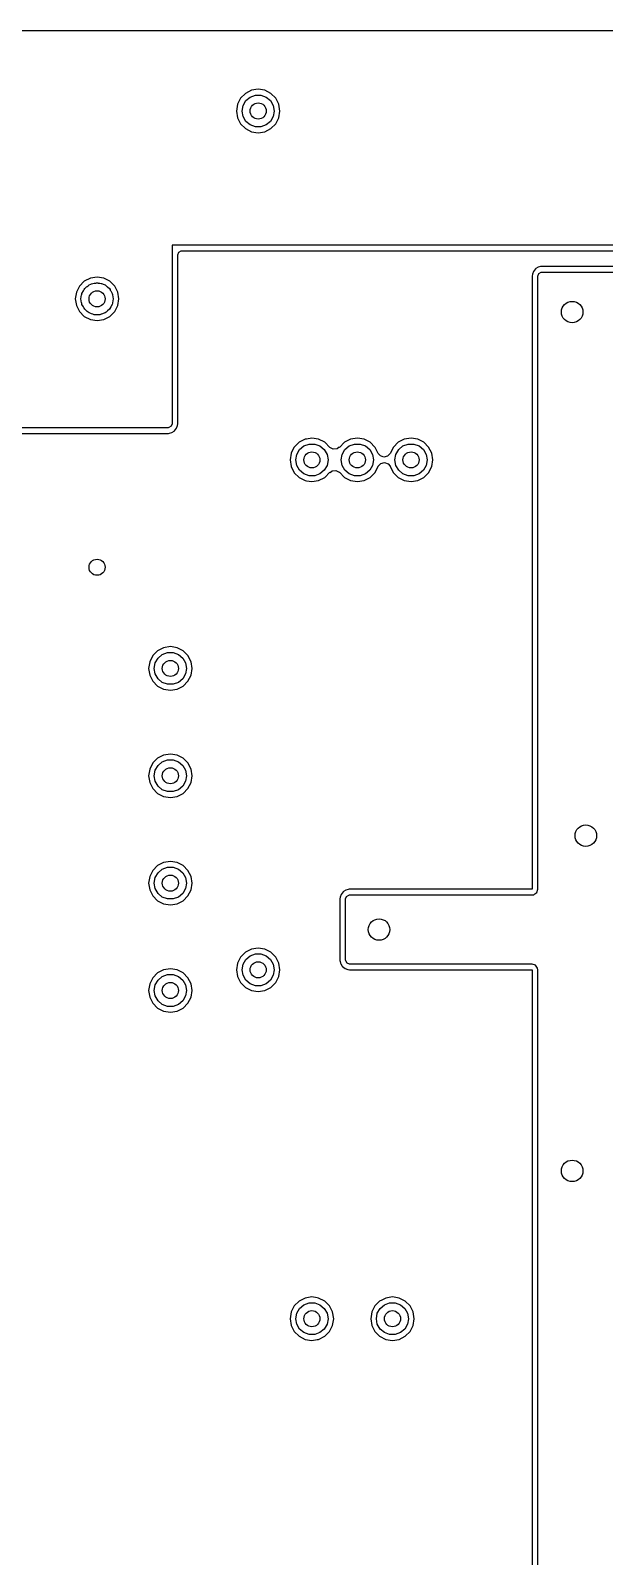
# Model space of a CAD drawing. Extents: x 107 to 211, y -135 to -72.
# Drawn here: x 135.76 to 146.45, y -99.93 to -71.5 of the extents above; entities that cross this region are included whole.
import ezdxf

# ---------------------------------------------------------------- set-up
doc = ezdxf.new("R2010")
doc.units = 0
doc.layers.add('BLACK', color=7, linetype='CONTINUOUS')

msp = doc.modelspace()

# ---------------------------------------------------------------- linework, layer by layer
at = {"layer": 'BLACK', "linetype": 'CONTINUOUS'}
for p, q in [((134.474, -71.5005), (162.126, -71.5005)), ((139.671951, -72.761656), (139.614353, -72.874698)), ((139.761656, -72.671951), (139.671951, -72.761656)), ((139.874698, -72.614353), (139.761656, -72.671951)), ((139.770187, -72.807164), (139.85, -72.740192)), ((139.85, -72.740192), (139.947906, -72.704558)), ((140, -72.594508), (139.874698, -72.614353)), ((139.947906, -72.704558), (140.052094, -72.704558)), ((140.125301, -72.614353), (140, -72.594508)), ((140.052094, -72.704558), (140.15, -72.740192)), ((140.125302, -72.614353), (140.125301, -72.614353)), ((140.125304, -72.614354), (140.125302, -72.614353)), ((140.238342, -72.67195), (140.125304, -72.614354)), ((140.15, -72.740192), (140.229813, -72.807164)), ((140.32805, -72.761658), (140.238342, -72.67195)), ((140.385646, -72.874696), (140.32805, -72.761658)), ((139.614353, -72.874698), (139.594508, -73)), ((139.594508, -73), (139.614353, -73.125301)), ((139.7, -73), (139.718092, -72.897394)), ((139.718092, -73.102606), (139.7, -73)), ((139.718092, -72.897394), (139.770187, -72.807164)), ((140.229813, -72.807164), (140.281908, -72.897394)), ((140.281908, -72.897394), (140.3, -73)), ((140.3, -73), (140.281908, -73.102606)), ((140.405492, -73), (140.385646, -72.874696)), ((140.385646, -73.125304), (140.405492, -73)), ((139.614353, -73.125301), (139.614353, -73.125302)), ((139.614353, -73.125302), (139.614354, -73.125304)), ((139.614354, -73.125304), (139.67195, -73.238342)), ((139.67195, -73.238342), (139.761658, -73.32805)), ((139.770187, -73.192836), (139.718092, -73.102606)), ((139.761658, -73.32805), (139.874696, -73.385646)), ((139.85, -73.259808), (139.770187, -73.192836)), ((139.947906, -73.295442), (139.85, -73.259808)), ((140.052094, -73.295442), (139.947906, -73.295442)), ((140.15, -73.259808), (140.052094, -73.295442)), ((140.125304, -73.385646), (140.238342, -73.32805)), ((140.229813, -73.192836), (140.15, -73.259808)), ((140.281908, -73.102606), (140.229813, -73.192836)), ((140.238342, -73.32805), (140.32805, -73.238342)), ((140.32805, -73.238342), (140.385646, -73.125304)), ((139.874696, -73.385646), (140, -73.405492)), ((140, -73.405492), (140.125304, -73.385646)), ((158.2, -75.5), (138.4, -75.5)), ((138.4, -75.5), (138.4, -78.826)), ((138.522813, -75.631934), (138.56665, -75.606624)), ((138.56665, -75.606624), (138.5795, -75.6055)), ((138.5795, -75.6055), (158.0205, -75.6055)), ((138.5055, -75.6795), (138.522813, -75.631934)), ((138.5055, -78.826), (138.5055, -75.6795)), ((145.257454, -75.896025), (145.213897, -75.909759)), ((145.25746, -75.896024), (145.257454, -75.896025)), ((145.2726, -75.894701), (145.25746, -75.896024)), ((145.277198, -75.8945), (145.2726, -75.894701)), ((146.790897, -75.8945), (145.277198, -75.8945)), ((136.761656, -76.171951), (136.671951, -76.261656)), ((136.874698, -76.114353), (136.761656, -76.171951)), ((137, -76.094508), (136.874698, -76.114353)), ((137.125301, -76.114353), (137, -76.094508)), ((137.125302, -76.114353), (137.125301, -76.114353)), ((137.125304, -76.114354), (137.125302, -76.114353)), ((137.238342, -76.17195), (137.125304, -76.114354)), ((137.32805, -76.261658), (137.238342, -76.17195)), ((145.106362, -76.037917), (145.1, -76.073996)), ((145.1, -76.073996), (145.1, -87.5)), ((145.123675, -75.99035), (145.106362, -76.037917)), ((145.163818, -75.93897), (145.123675, -75.99035)), ((145.170062, -75.935069), (145.163818, -75.93897)), ((145.213895, -75.90976), (145.170062, -75.935069)), ((145.2055, -76.074), (145.222813, -76.026434)), ((145.2055, -80.405), (145.2055, -76.074)), ((145.213897, -75.909759), (145.213895, -75.90976)), ((145.222813, -76.026434), (145.26665, -76.001124)), ((145.26665, -76.001124), (145.2795, -76)), ((145.2795, -76), (146.790897, -76)), ((136.614353, -76.374698), (136.594508, -76.5)), ((136.671951, -76.261656), (136.614353, -76.374698)), ((136.7, -76.5), (136.712991, -76.426319)), ((136.712991, -76.426319), (136.714107, -76.419278)), ((136.714107, -76.419278), (136.714383, -76.418427)), ((136.714383, -76.418427), (136.718092, -76.397394)), ((136.718092, -76.397394), (136.744484, -76.351681)), ((136.744484, -76.351681), (136.753045, -76.33488)), ((136.753045, -76.33488), (136.758593, -76.327243)), ((136.758593, -76.327243), (136.770187, -76.307164)), ((136.770187, -76.307164), (136.804087, -76.278717)), ((136.804087, -76.278717), (136.816155, -76.26665)), ((136.816155, -76.26665), (136.833408, -76.254114)), ((136.833408, -76.254114), (136.85, -76.240192)), ((136.85, -76.240192), (136.885376, -76.227316)), ((136.885376, -76.227316), (136.897265, -76.221259)), ((136.897265, -76.221259), (136.919279, -76.214106)), ((136.919279, -76.214106), (136.923516, -76.213434)), ((136.923516, -76.213434), (136.947906, -76.204558)), ((136.947906, -76.204558), (136.979567, -76.204558)), ((136.979567, -76.204558), (136.988426, -76.203155)), ((136.988426, -76.203155), (137.011572, -76.203155)), ((137.011572, -76.203155), (137.02043, -76.204558)), ((137.02043, -76.204558), (137.052094, -76.204558)), ((137.052094, -76.204558), (137.076487, -76.213436)), ((137.076487, -76.213436), (137.080716, -76.214106)), ((137.080716, -76.214106), (137.102734, -76.22126)), ((137.102734, -76.22126), (137.114612, -76.227312)), ((137.114612, -76.227312), (137.15, -76.240192)), ((137.15, -76.240192), (137.166618, -76.254137)), ((137.166618, -76.254137), (137.183844, -76.266652)), ((137.183844, -76.266652), (137.195895, -76.278703)), ((137.195895, -76.278703), (137.229813, -76.307164)), ((137.229813, -76.307164), (137.241418, -76.327264)), ((137.241418, -76.327264), (137.246954, -76.334884)), ((137.246954, -76.334884), (137.255492, -76.351641)), ((137.255492, -76.351641), (137.281908, -76.397394)), ((137.281908, -76.397394), (137.285619, -76.418441)), ((137.285619, -76.418441), (137.285891, -76.419278)), ((137.285891, -76.419278), (137.286989, -76.42621)), ((137.286989, -76.42621), (137.3, -76.5)), ((137.385646, -76.374696), (137.32805, -76.261658)), ((137.405492, -76.5), (137.385646, -76.374696)), ((136.594508, -76.5), (136.614353, -76.625301)), ((136.614353, -76.625301), (136.614353, -76.625302)), ((136.614353, -76.625302), (136.614354, -76.625304)), ((136.614354, -76.625304), (136.67195, -76.738342)), ((136.67195, -76.738342), (136.761658, -76.82805)), ((136.712995, -76.5737), (136.7, -76.5)), ((136.714107, -76.58072), (136.712995, -76.5737)), ((136.714382, -76.581567), (136.714107, -76.58072)), ((136.718092, -76.602606), (136.714382, -76.581567)), ((136.744498, -76.648343), (136.718092, -76.602606)), ((136.753044, -76.665114), (136.744498, -76.648343)), ((136.758583, -76.672739), (136.753044, -76.665114)), ((136.770187, -76.692836), (136.758583, -76.672739)), ((136.804104, -76.721296), (136.770187, -76.692836)), ((136.816154, -76.733346), (136.804104, -76.721296)), ((136.833373, -76.745856), (136.816154, -76.733346)), ((136.85, -76.759808), (136.833373, -76.745856)), ((137.166636, -76.745847), (137.15, -76.759808)), ((137.183844, -76.733346), (137.166636, -76.745847)), ((137.195882, -76.721307), (137.183844, -76.733346)), ((137.229813, -76.692836), (137.195882, -76.721307)), ((137.241423, -76.672726), (137.229813, -76.692836)), ((137.238342, -76.82805), (137.32805, -76.738342)), ((137.246955, -76.665113), (137.241423, -76.672726)), ((137.255487, -76.648367), (137.246955, -76.665113)), ((137.281908, -76.602606), (137.255487, -76.648367)), ((137.28562, -76.581551), (137.281908, -76.602606)), ((137.285891, -76.580719), (137.28562, -76.581551)), ((137.286984, -76.573815), (137.285891, -76.580719)), ((137.3, -76.5), (137.286984, -76.573815)), ((137.32805, -76.738342), (137.385646, -76.625304)), ((137.385646, -76.625304), (137.405492, -76.5)), ((136.761658, -76.82805), (136.874696, -76.885646)), ((136.885391, -76.772689), (136.85, -76.759808)), ((136.874696, -76.885646), (137, -76.905492)), ((136.897259, -76.778736), (136.885391, -76.772689)), ((136.919278, -76.785891), (136.897259, -76.778736)), ((136.923502, -76.78656), (136.919278, -76.785891)), ((136.947906, -76.795442), (136.923502, -76.78656)), ((136.979577, -76.795442), (136.947906, -76.795442)), ((136.988422, -76.796843), (136.979577, -76.795442)), ((137.011576, -76.796843), (136.988422, -76.796843)), ((137, -76.905492), (137.125304, -76.885646)), ((137.020421, -76.795442), (137.011576, -76.796843)), ((137.052094, -76.795442), (137.020421, -76.795442)), ((137.076499, -76.786559), (137.052094, -76.795442)), ((137.080719, -76.785891), (137.076499, -76.786559)), ((137.102737, -76.778737), (137.080719, -76.785891)), ((137.114602, -76.772691), (137.102737, -76.778737)), ((137.15, -76.759808), (137.114602, -76.772691)), ((137.125304, -76.885646), (137.238342, -76.82805)), ((138.326, -78.9), (129.2, -78.9)), ((129.3795, -79.0055), (138.328302, -79.0055)), ((138.33885, -78.898876), (138.326, -78.9)), ((138.328302, -79.0055), (138.3329, -79.005299)), ((138.3329, -79.005299), (138.348043, -79.003975)), ((138.382687, -78.873566), (138.33885, -78.898876)), ((138.348043, -79.003975), (138.391601, -78.990241)), ((138.4, -78.826), (138.382687, -78.873566)), ((138.391601, -78.990241), (138.435438, -78.964931)), ((138.435438, -78.964931), (138.441681, -78.96103)), ((138.441681, -78.96103), (138.481824, -78.90965)), ((138.481824, -78.90965), (138.499137, -78.862084)), ((138.499137, -78.862084), (138.5055, -78.826)), ((140.67195, -79.261658), (140.622911, -79.357903)), ((140.671951, -79.261656), (140.67195, -79.261658)), ((140.761656, -79.171951), (140.671951, -79.261656)), ((140.718092, -79.397394), (140.770187, -79.307164)), ((140.874698, -79.114353), (140.761656, -79.171951)), ((140.770187, -79.307164), (140.85, -79.240192)), ((140.85, -79.240192), (140.947906, -79.204558)), ((140.897418, -79.110754), (140.874698, -79.114353)), ((140.999997, -79.094508), (140.897418, -79.110753)), ((140.897418, -79.110753), (140.897418, -79.110754)), ((140.947906, -79.204558), (141.052094, -79.204558)), ((141.000003, -79.094508), (140.999997, -79.094508)), ((141.1253, -79.114352), (141.000003, -79.094508)), ((141.052094, -79.204558), (141.15, -79.240192)), ((141.125303, -79.114353), (141.1253, -79.114352)), ((141.125304, -79.114354), (141.125303, -79.114353)), ((141.238342, -79.17195), (141.125304, -79.114354)), ((141.15, -79.240192), (141.229813, -79.307164)), ((141.229813, -79.307164), (141.281908, -79.397394)), ((141.238344, -79.171952), (141.238342, -79.17195)), ((141.238347, -79.171954), (141.238344, -79.171952)), ((141.334951, -79.268558), (141.238347, -79.171954)), ((141.335003, -79.268505), (141.334951, -79.268558)), ((141.336423, -79.270145), (141.335003, -79.268505)), ((141.398169, -79.302843), (141.336423, -79.270145)), ((141.467792, -79.296967), (141.398169, -79.302843)), ((141.508281, -79.265839), (141.467792, -79.296967)), ((141.511, -79.268558), (141.508281, -79.265839)), ((141.607603, -79.171954), (141.511, -79.268558)), ((141.564043, -79.397394), (141.616138, -79.307164)), ((141.607608, -79.171951), (141.607603, -79.171954)), ((141.607609, -79.17195), (141.607608, -79.171951)), ((141.645288, -79.152751), (141.607609, -79.17195)), ((141.616138, -79.307164), (141.695951, -79.240192)), ((141.720649, -79.114352), (141.645288, -79.152751)), ((141.695951, -79.240192), (141.793857, -79.204558)), ((141.72065, -79.114352), (141.720649, -79.114352)), ((141.845948, -79.094508), (141.72065, -79.114352)), ((141.793857, -79.204558), (141.898045, -79.204558)), ((141.845954, -79.094508), (141.845948, -79.094508)), ((141.971251, -79.114352), (141.845954, -79.094508)), ((141.898045, -79.204558), (141.995951, -79.240192)), ((141.971254, -79.114353), (141.971251, -79.114352)), ((141.971255, -79.114354), (141.971254, -79.114353)), ((142.084293, -79.17195), (141.971255, -79.114354)), ((141.995951, -79.240192), (142.075764, -79.307164)), ((142.075764, -79.307164), (142.127859, -79.397394)), ((142.084295, -79.171952), (142.084293, -79.17195)), ((142.084298, -79.171954), (142.084295, -79.171952)), ((142.173996, -79.261652), (142.084298, -79.171954)), ((142.173998, -79.261655), (142.173996, -79.261652)), ((142.174001, -79.261658), (142.173998, -79.261655)), ((142.178325, -79.270145), (142.174001, -79.261658)), ((142.235467, -79.38229), (142.178325, -79.270145)), ((142.5179, -79.261659), (142.456435, -79.38229)), ((142.517905, -79.261652), (142.5179, -79.261659)), ((142.607603, -79.171954), (142.517905, -79.261652)), ((142.564043, -79.397394), (142.616138, -79.307164)), ((142.607608, -79.171951), (142.607603, -79.171954)), ((142.607609, -79.17195), (142.607608, -79.171951)), ((142.645288, -79.152751), (142.607609, -79.17195)), ((142.616138, -79.307164), (142.695951, -79.240192)), ((142.720649, -79.114352), (142.645288, -79.152751)), ((142.695951, -79.240192), (142.793857, -79.204558)), ((142.72065, -79.114352), (142.720649, -79.114352)), ((142.845948, -79.094508), (142.72065, -79.114352)), ((142.793857, -79.204558), (142.898045, -79.204558)), ((142.845954, -79.094508), (142.845948, -79.094508)), ((142.971251, -79.114352), (142.845954, -79.094508)), ((142.898045, -79.204558), (142.995951, -79.240192)), ((142.971254, -79.114353), (142.971251, -79.114352)), ((142.971255, -79.114354), (142.971254, -79.114353)), ((143.084293, -79.17195), (142.971255, -79.114354)), ((142.995951, -79.240192), (143.075764, -79.307164)), ((143.075764, -79.307164), (143.127859, -79.397394)), ((143.084295, -79.171952), (143.084293, -79.17195)), ((143.084298, -79.171954), (143.084295, -79.171952)), ((143.173996, -79.261652), (143.084298, -79.171954)), ((143.173997, -79.261654), (143.173996, -79.261652)), ((143.174001, -79.261658), (143.173997, -79.261654)), ((143.231597, -79.374696), (143.174001, -79.261658)), ((140.614353, -79.374698), (140.594508, -79.5)), ((140.594508, -79.5), (140.614353, -79.625301)), ((140.622911, -79.357903), (140.614353, -79.374698)), ((140.7, -79.5), (140.718092, -79.397394)), ((140.718092, -79.602606), (140.7, -79.5)), ((141.281908, -79.397394), (141.3, -79.5)), ((141.3, -79.5), (141.281908, -79.602606)), ((141.545951, -79.5), (141.564043, -79.397394)), ((141.564043, -79.602606), (141.545951, -79.5)), ((142.127859, -79.397394), (142.145951, -79.5)), ((142.145951, -79.5), (142.127859, -79.602606)), ((142.235466, -79.61771), (142.283441, -79.566914)), ((142.274505, -79.427342), (142.235467, -79.38229)), ((142.34064, -79.44988), (142.274505, -79.427342)), ((142.283441, -79.566914), (142.351262, -79.550119)), ((142.408461, -79.433085), (142.34064, -79.44988)), ((142.351262, -79.550119), (142.417397, -79.572657)), ((142.456435, -79.38229), (142.408461, -79.433085)), ((142.417397, -79.572657), (142.456436, -79.61771)), ((142.545951, -79.5), (142.564043, -79.397394)), ((142.564043, -79.602606), (142.545951, -79.5)), ((143.127859, -79.397394), (143.145951, -79.5)), ((143.145951, -79.5), (143.127859, -79.602606)), ((143.231598, -79.374698), (143.231597, -79.374696)), ((143.231598, -79.374699), (143.231598, -79.374698)), ((143.251443, -79.499996), (143.231598, -79.374699)), ((143.231598, -79.6253), (143.251443, -79.500003)), ((143.251443, -79.500003), (143.251443, -79.499996)), ((140.614353, -79.625301), (140.614353, -79.625302)), ((140.614353, -79.625302), (140.614354, -79.625304)), ((140.614354, -79.625304), (140.67195, -79.738342)), ((140.67195, -79.738342), (140.761658, -79.82805)), ((140.770187, -79.692836), (140.718092, -79.602606)), ((140.761658, -79.82805), (140.874696, -79.885646)), ((140.85, -79.759808), (140.770187, -79.692836)), ((140.947906, -79.795442), (140.85, -79.759808)), ((140.874696, -79.885646), (140.897657, -79.889282)), ((141.052094, -79.795442), (140.947906, -79.795442)), ((141.000003, -79.905492), (141.1253, -79.885647)), ((141.15, -79.759808), (141.052094, -79.795442)), ((141.1253, -79.885647), (141.125301, -79.885647)), ((141.125301, -79.885647), (141.125302, -79.885646)), ((141.125302, -79.885646), (141.125304, -79.885646)), ((141.125304, -79.885646), (141.238342, -79.82805)), ((141.229813, -79.692836), (141.15, -79.759808)), ((141.281908, -79.602606), (141.229813, -79.692836)), ((141.238342, -79.82805), (141.238347, -79.828045)), ((141.238347, -79.828045), (141.334951, -79.731442)), ((141.334951, -79.731442), (141.337695, -79.734186)), ((141.337695, -79.734186), (141.377882, -79.70314)), ((141.377882, -79.70314), (141.44749, -79.697097)), ((141.44749, -79.697097), (141.509315, -79.729647)), ((141.509315, -79.729647), (141.510931, -79.73151)), ((141.510931, -79.73151), (141.511, -79.731442)), ((141.511, -79.731442), (141.607603, -79.828045)), ((141.616138, -79.692836), (141.564043, -79.602606)), ((141.607603, -79.828045), (141.607605, -79.828046)), ((141.607605, -79.828046), (141.607609, -79.82805)), ((141.607609, -79.82805), (141.720647, -79.885646)), ((141.695951, -79.759808), (141.616138, -79.692836)), ((141.793857, -79.795442), (141.695951, -79.759808)), ((141.720647, -79.885646), (141.720648, -79.885646)), ((141.720648, -79.885646), (141.72065, -79.885647)), ((141.72065, -79.885647), (141.845948, -79.905492)), ((141.898045, -79.795442), (141.793857, -79.795442)), ((141.845954, -79.905492), (141.971251, -79.885647)), ((141.995951, -79.759808), (141.898045, -79.795442)), ((141.971251, -79.885647), (141.971252, -79.885647)), ((141.971252, -79.885647), (141.971253, -79.885646)), ((141.971253, -79.885646), (141.971255, -79.885646)), ((141.971255, -79.885646), (142.084293, -79.82805)), ((142.075764, -79.692836), (141.995951, -79.759808)), ((142.127859, -79.602606), (142.075764, -79.692836)), ((142.084293, -79.82805), (142.174001, -79.738342)), ((142.174001, -79.738342), (142.231597, -79.625304)), ((142.231597, -79.625302), (142.235466, -79.61771)), ((142.231597, -79.625304), (142.231597, -79.625302)), ((142.456436, -79.61771), (142.460304, -79.625302)), ((142.460304, -79.625302), (142.460305, -79.625304)), ((142.460305, -79.625304), (142.517901, -79.738342)), ((142.517901, -79.738342), (142.517903, -79.738344)), ((142.517903, -79.738344), (142.517905, -79.738347)), ((142.517905, -79.738347), (142.607603, -79.828045)), ((142.616138, -79.692836), (142.564043, -79.602606)), ((142.607603, -79.828045), (142.607605, -79.828046)), ((142.607605, -79.828046), (142.607609, -79.82805)), ((142.607609, -79.82805), (142.720647, -79.885646)), ((142.695951, -79.759808), (142.616138, -79.692836)), ((142.793857, -79.795442), (142.695951, -79.759808)), ((142.720647, -79.885646), (142.720648, -79.885646)), ((142.720648, -79.885646), (142.72065, -79.885647)), ((142.72065, -79.885647), (142.845948, -79.905492)), ((142.898045, -79.795442), (142.793857, -79.795442)), ((142.845954, -79.905492), (142.971251, -79.885647)), ((142.995951, -79.759808), (142.898045, -79.795442)), ((142.971251, -79.885647), (142.971252, -79.885647)), ((142.971252, -79.885647), (142.971253, -79.885646)), ((142.971253, -79.885646), (142.971255, -79.885646)), ((142.971255, -79.885646), (143.084293, -79.82805)), ((143.075764, -79.692836), (142.995951, -79.759808)), ((143.127859, -79.602606), (143.075764, -79.692836)), ((143.084293, -79.82805), (143.174001, -79.738342)), ((143.174001, -79.738342), (143.231597, -79.625304)), ((143.231597, -79.625302), (143.231598, -79.625301)), ((143.231597, -79.625304), (143.231597, -79.625302)), ((143.231598, -79.625301), (143.231598, -79.6253)), ((140.897657, -79.889282), (140.897657, -79.889283)), ((140.897657, -79.889283), (140.999997, -79.905492)), ((140.999997, -79.905492), (141, -79.905492)), ((141, -79.905492), (141.000003, -79.905492)), ((141.845948, -79.905492), (141.845951, -79.905492)), ((141.845951, -79.905492), (141.845954, -79.905492)), ((142.845948, -79.905492), (142.845951, -79.905492)), ((142.845951, -79.905492), (142.845954, -79.905492)), ((145.2055, -87.5), (145.2055, -80.405)), ((138.239698, -82.999353), (138.126656, -83.056951)), ((138.365, -82.979508), (138.239698, -82.999353)), ((138.490301, -82.999353), (138.365, -82.979508)), ((138.490302, -82.999353), (138.490301, -82.999353)), ((138.490304, -82.999354), (138.490302, -82.999353)), ((138.603342, -83.05695), (138.490304, -82.999354)), ((137.979353, -83.259698), (137.959508, -83.385)), ((138.036951, -83.146656), (137.979353, -83.259698)), ((138.126656, -83.056951), (138.036951, -83.146656)), ((138.065, -83.385), (138.083092, -83.282394)), ((138.083092, -83.282394), (138.135187, -83.192164)), ((138.135187, -83.192164), (138.215, -83.125192)), ((138.215, -83.125192), (138.312906, -83.089558)), ((138.312906, -83.089558), (138.417094, -83.089558)), ((138.417094, -83.089558), (138.515, -83.125192)), ((138.515, -83.125192), (138.594813, -83.192164)), ((138.594813, -83.192164), (138.646908, -83.282394)), ((138.69305, -83.146658), (138.603342, -83.05695)), ((138.646908, -83.282394), (138.665, -83.385)), ((138.750646, -83.259696), (138.69305, -83.146658)), ((138.770492, -83.385), (138.750646, -83.259696)), ((137.959508, -83.385), (137.979353, -83.510301)), ((137.979353, -83.510301), (137.979353, -83.510302)), ((137.979353, -83.510302), (137.979354, -83.510304)), ((137.979354, -83.510304), (138.03695, -83.623342)), ((138.083092, -83.487606), (138.065, -83.385)), ((138.135187, -83.577836), (138.083092, -83.487606)), ((138.215, -83.644808), (138.135187, -83.577836)), ((138.594813, -83.577836), (138.515, -83.644808)), ((138.646908, -83.487606), (138.594813, -83.577836)), ((138.665, -83.385), (138.646908, -83.487606)), ((138.69305, -83.623342), (138.750646, -83.510304)), ((138.750646, -83.510304), (138.770492, -83.385)), ((138.03695, -83.623342), (138.126658, -83.71305)), ((138.126658, -83.71305), (138.239696, -83.770646)), ((138.312906, -83.680442), (138.215, -83.644808)), ((138.239696, -83.770646), (138.365, -83.790492)), ((138.417094, -83.680442), (138.312906, -83.680442)), ((138.365, -83.790492), (138.490304, -83.770646)), ((138.515, -83.644808), (138.417094, -83.680442)), ((138.490304, -83.770646), (138.603342, -83.71305)), ((138.603342, -83.71305), (138.69305, -83.623342)), ((138.239698, -84.999353), (138.126656, -85.056951)), ((138.365, -84.979508), (138.239698, -84.999353)), ((138.490301, -84.999353), (138.365, -84.979508)), ((138.490302, -84.999353), (138.490301, -84.999353)), ((138.490304, -84.999354), (138.490302, -84.999353)), ((138.603342, -85.05695), (138.490304, -84.999354)), ((137.979353, -85.259698), (137.959508, -85.385)), ((138.036951, -85.146656), (137.979353, -85.259698)), ((138.126656, -85.056951), (138.036951, -85.146656)), ((138.065, -85.385), (138.083092, -85.282394)), ((138.083092, -85.282394), (138.135187, -85.192164)), ((138.135187, -85.192164), (138.215, -85.125192)), ((138.215, -85.125192), (138.312906, -85.089558)), ((138.312906, -85.089558), (138.417094, -85.089558)), ((138.417094, -85.089558), (138.515, -85.125192)), ((138.515, -85.125192), (138.594813, -85.192164)), ((138.594813, -85.192164), (138.646908, -85.282394)), ((138.69305, -85.146658), (138.603342, -85.05695)), ((138.646908, -85.282394), (138.665, -85.385)), ((138.750646, -85.259696), (138.69305, -85.146658)), ((138.770492, -85.385), (138.750646, -85.259696)), ((137.959508, -85.385), (137.979353, -85.510301)), ((137.979353, -85.510301), (137.979353, -85.510302)), ((137.979353, -85.510302), (137.979354, -85.510304)), ((137.979354, -85.510304), (138.03695, -85.623342)), ((138.083092, -85.487606), (138.065, -85.385)), ((138.135187, -85.577836), (138.083092, -85.487606)), ((138.646908, -85.487606), (138.594813, -85.577836)), ((138.665, -85.385), (138.646908, -85.487606)), ((138.69305, -85.623342), (138.750646, -85.510304)), ((138.750646, -85.510304), (138.770492, -85.385)), ((138.03695, -85.623342), (138.126658, -85.71305)), ((138.126658, -85.71305), (138.239696, -85.770646)), ((138.215, -85.644808), (138.135187, -85.577836)), ((138.312906, -85.680442), (138.215, -85.644808)), ((138.239696, -85.770646), (138.365, -85.790492)), ((138.417094, -85.680442), (138.312906, -85.680442)), ((138.365, -85.790492), (138.490304, -85.770646)), ((138.515, -85.644808), (138.417094, -85.680442)), ((138.490304, -85.770646), (138.603342, -85.71305)), ((138.594813, -85.577836), (138.515, -85.644808)), ((138.603342, -85.71305), (138.69305, -85.623342)), ((138.365, -86.979508), (138.239698, -86.999353)), ((138.490301, -86.999353), (138.365, -86.979508)), ((137.979353, -87.259698), (137.959508, -87.385)), ((138.036951, -87.146656), (137.979353, -87.259698)), ((138.126656, -87.056951), (138.036951, -87.146656)), ((138.083092, -87.282394), (138.135187, -87.192164)), ((138.239698, -86.999353), (138.126656, -87.056951)), ((138.135187, -87.192164), (138.215, -87.125192)), ((138.215, -87.125192), (138.312906, -87.089558)), ((138.312906, -87.089558), (138.417094, -87.089558)), ((138.417094, -87.089558), (138.515, -87.125192)), ((138.490302, -86.999353), (138.490301, -86.999353)), ((138.490304, -86.999354), (138.490302, -86.999353)), ((138.603342, -87.05695), (138.490304, -86.999354)), ((138.515, -87.125192), (138.594813, -87.192164)), ((138.594813, -87.192164), (138.646908, -87.282394)), ((138.69305, -87.146658), (138.603342, -87.05695)), ((138.750646, -87.259696), (138.69305, -87.146658)), ((138.770492, -87.385), (138.750646, -87.259696)), ((137.959508, -87.385), (137.979353, -87.510301)), ((137.979353, -87.510301), (137.979353, -87.510302)), ((137.979353, -87.510302), (137.979354, -87.510304)), ((137.979354, -87.510304), (138.03695, -87.623342)), ((138.065, -87.385), (138.083092, -87.282394)), ((138.083092, -87.487606), (138.065, -87.385)), ((138.135187, -87.577836), (138.083092, -87.487606)), ((138.646908, -87.487606), (138.594813, -87.577836)), ((138.646908, -87.282394), (138.665, -87.385)), ((138.665, -87.385), (138.646908, -87.487606)), ((138.69305, -87.623342), (138.750646, -87.510304)), ((138.750646, -87.510304), (138.770492, -87.385)), ((141.5839, -87.54473), (141.543874, -87.596192)), ((141.583906, -87.544725), (141.5839, -87.54473)), ((141.590137, -87.540812), (141.583906, -87.544725)), ((141.633917, -87.515404), (141.590137, -87.540812)), ((141.633921, -87.515402), (141.633917, -87.515404)), ((141.677556, -87.501566), (141.633921, -87.515402)), ((141.677568, -87.501563), (141.677556, -87.501566)), ((141.691911, -87.500293), (141.677568, -87.501563)), ((141.692895, -87.500206), (141.691911, -87.500293)), ((141.697553, -87.5), (141.692895, -87.500206)), ((145.1, -87.5), (141.697553, -87.5)), ((145.153226, -87.585351), (145.185351, -87.562011)), ((145.185351, -87.562011), (145.2055, -87.5)), ((138.03695, -87.623342), (138.126658, -87.71305)), ((138.126658, -87.71305), (138.239696, -87.770646)), ((138.215, -87.644808), (138.135187, -87.577836)), ((138.312906, -87.680442), (138.215, -87.644808)), ((138.239696, -87.770646), (138.365, -87.790492)), ((138.417094, -87.680442), (138.312906, -87.680442)), ((138.365, -87.790492), (138.490304, -87.770646)), ((138.515, -87.644808), (138.417094, -87.680442)), ((138.490304, -87.770646), (138.603342, -87.71305)), ((138.594813, -87.577836), (138.515, -87.644808)), ((138.603342, -87.71305), (138.69305, -87.623342)), ((141.526666, -87.6438), (141.520384, -87.679895)), ((141.520384, -87.679895), (141.522935, -88.823176)), ((141.543874, -87.596192), (141.526666, -87.6438)), ((141.625884, -87.679662), (141.643091, -87.63206)), ((141.628114, -88.678892), (141.625884, -87.679662)), ((141.643091, -87.63206), (141.686871, -87.606653)), ((141.686871, -87.606653), (141.699884, -87.6055)), ((141.699884, -87.6055), (145.100001, -87.6055)), ((145.100001, -87.6055), (145.132601, -87.600336)), ((145.132601, -87.600336), (145.153226, -87.585351)), ((139.761656, -88.671951), (139.671951, -88.761656)), ((139.874698, -88.614353), (139.761656, -88.671951)), ((140, -88.594508), (139.874698, -88.614353)), ((140.125301, -88.614353), (140, -88.594508)), ((140.125302, -88.614353), (140.125301, -88.614353)), ((140.125304, -88.614354), (140.125302, -88.614353)), ((140.238342, -88.67195), (140.125304, -88.614354)), ((140.32805, -88.761658), (140.238342, -88.67195)), ((141.62843, -88.820665), (141.628114, -88.678892)), ((138.365, -88.979508), (138.239698, -88.999353)), ((138.490301, -88.999353), (138.365, -88.979508)), ((139.614353, -88.874698), (139.594508, -89)), ((139.671951, -88.761656), (139.614353, -88.874698)), ((139.7, -89), (139.718092, -88.897394)), ((139.718092, -88.897394), (139.770187, -88.807164)), ((139.770187, -88.807164), (139.85, -88.740192)), ((139.85, -88.740192), (139.947906, -88.704558)), ((139.947906, -88.704558), (140.052094, -88.704558)), ((140.052094, -88.704558), (140.15, -88.740192)), ((140.15, -88.740192), (140.229813, -88.807164)), ((140.229813, -88.807164), (140.281908, -88.897394)), ((140.281908, -88.897394), (140.3, -89)), ((140.385646, -88.874696), (140.32805, -88.761658)), ((140.405492, -89), (140.385646, -88.874696)), ((141.522935, -88.823176), (141.523141, -88.827714)), ((141.523141, -88.827714), (141.524466, -88.842661)), ((141.524466, -88.842661), (141.524466, -88.842662)), ((141.524466, -88.842662), (141.534586, -88.874698)), ((141.534586, -88.874698), (141.538189, -88.886101)), ((141.538189, -88.886101), (141.563499, -88.929938)), ((141.563499, -88.929938), (141.5674, -88.936181)), ((141.5674, -88.936181), (141.61878, -88.976324)), ((141.61878, -88.976324), (141.666346, -88.993637)), ((141.629554, -88.83335), (141.62843, -88.820665)), ((141.654864, -88.877187), (141.629554, -88.83335)), ((141.70243, -88.8945), (141.654864, -88.877187)), ((145.1, -88.8945), (141.70243, -88.8945)), ((145.100001, -88.8945), (145.1, -88.8945)), ((145.162011, -88.914649), (145.100001, -88.8945)), ((145.200336, -88.967398), (145.162011, -88.914649)), ((145.200336, -88.967399), (145.200336, -88.967398)), ((145.2055, -89), (145.200336, -88.967399)), ((137.979353, -89.259698), (137.959508, -89.385)), ((138.036951, -89.146656), (137.979353, -89.259698)), ((138.126656, -89.056951), (138.036951, -89.146656)), ((138.083092, -89.282394), (138.135187, -89.192164)), ((138.239698, -88.999353), (138.126656, -89.056951)), ((138.135187, -89.192164), (138.215, -89.125192)), ((138.215, -89.125192), (138.312906, -89.089558)), ((138.312906, -89.089558), (138.417094, -89.089558)), ((138.417094, -89.089558), (138.515, -89.125192)), ((138.490302, -88.999353), (138.490301, -88.999353)), ((138.490304, -88.999354), (138.490302, -88.999353)), ((138.491572, -89), (138.490304, -88.999354)), ((138.603342, -89.05695), (138.491572, -89)), ((138.515, -89.125192), (138.594813, -89.192164)), ((138.594813, -89.192164), (138.646908, -89.282394)), ((138.69305, -89.146658), (138.603342, -89.05695)), ((138.750646, -89.259696), (138.69305, -89.146658)), ((138.770492, -89.385), (138.750646, -89.259696)), ((139.594508, -89), (139.614353, -89.125301)), ((139.614353, -89.125301), (139.614353, -89.125302)), ((139.614353, -89.125302), (139.614354, -89.125304)), ((139.614354, -89.125304), (139.67195, -89.238342)), ((139.67195, -89.238342), (139.761658, -89.32805)), ((139.718092, -89.102606), (139.7, -89)), ((139.770187, -89.192836), (139.718092, -89.102606)), ((139.85, -89.259808), (139.770187, -89.192836)), ((139.947906, -89.295442), (139.85, -89.259808)), ((140.15, -89.259808), (140.052094, -89.295442)), ((140.229813, -89.192836), (140.15, -89.259808)), ((140.281908, -89.102606), (140.229813, -89.192836)), ((140.238342, -89.32805), (140.32805, -89.238342)), ((140.3, -89), (140.281908, -89.102606)), ((140.32805, -89.238342), (140.385646, -89.125304)), ((140.385646, -89.125304), (140.405492, -89)), ((141.666346, -88.993637), (141.70243, -89)), ((141.70243, -89), (145.1, -89)), ((145.1, -89), (145.1, -103.6)), ((145.2055, -103.6), (145.2055, -89)), ((137.959508, -89.385), (137.979353, -89.510301)), ((137.979353, -89.510301), (137.979353, -89.510302)), ((137.979353, -89.510302), (137.979354, -89.510304)), ((137.979354, -89.510304), (138.03695, -89.623342)), ((138.065, -89.385), (138.083092, -89.282394)), ((138.083092, -89.487606), (138.065, -89.385)), ((138.135187, -89.577836), (138.083092, -89.487606)), ((138.646908, -89.487606), (138.594813, -89.577836)), ((138.646908, -89.282394), (138.665, -89.385)), ((138.665, -89.385), (138.646908, -89.487606)), ((138.69305, -89.623342), (138.750646, -89.510304)), ((138.750646, -89.510304), (138.770492, -89.385)), ((139.761658, -89.32805), (139.874696, -89.385646)), ((139.874696, -89.385646), (140, -89.405492)), ((140.052094, -89.295442), (139.947906, -89.295442)), ((140, -89.405492), (140.125304, -89.385646)), ((140.125304, -89.385646), (140.238342, -89.32805)), ((138.03695, -89.623342), (138.126658, -89.71305)), ((138.126658, -89.71305), (138.239696, -89.770646)), ((138.215, -89.644808), (138.135187, -89.577836)), ((138.312906, -89.680442), (138.215, -89.644808)), ((138.239696, -89.770646), (138.365, -89.790492)), ((138.417094, -89.680442), (138.312906, -89.680442)), ((138.365, -89.790492), (138.490304, -89.770646)), ((138.515, -89.644808), (138.417094, -89.680442)), ((138.490304, -89.770646), (138.603342, -89.71305)), ((138.594813, -89.577836), (138.515, -89.644808)), ((138.603342, -89.71305), (138.69305, -89.623342)), ((140.761656, -95.171951), (140.671951, -95.261656)), ((140.874698, -95.114353), (140.761656, -95.171951)), ((140.85, -95.240192), (140.947906, -95.204558)), ((141, -95.094508), (140.874698, -95.114353)), ((140.947906, -95.204558), (141.052094, -95.204558)), ((141.1, -95.110345), (141, -95.094508)), ((141.052094, -95.204558), (141.15, -95.240192)), ((141.1253, -95.114352), (141.1, -95.110345)), ((141.125303, -95.114353), (141.1253, -95.114352)), ((141.125304, -95.114354), (141.125303, -95.114353)), ((141.238342, -95.17195), (141.125304, -95.114354)), ((141.238344, -95.171952), (141.238342, -95.17195)), ((141.238347, -95.171954), (141.238344, -95.171952)), ((141.328045, -95.261652), (141.238347, -95.171954)), ((142.261652, -95.171954), (142.171954, -95.261652)), ((142.261657, -95.171951), (142.261652, -95.171954)), ((142.261658, -95.17195), (142.261657, -95.171951)), ((142.299337, -95.152751), (142.261658, -95.17195)), ((142.374698, -95.114352), (142.299337, -95.152751)), ((142.35, -95.240192), (142.447906, -95.204558)), ((142.374699, -95.114352), (142.374698, -95.114352)), ((142.499997, -95.094508), (142.374699, -95.114352)), ((142.447906, -95.204558), (142.552094, -95.204558)), ((142.500003, -95.094508), (142.499997, -95.094508)), ((142.6253, -95.114352), (142.500003, -95.094508)), ((142.552094, -95.204558), (142.65, -95.240192)), ((142.625303, -95.114353), (142.6253, -95.114352)), ((142.625304, -95.114354), (142.625303, -95.114353)), ((142.738342, -95.17195), (142.625304, -95.114354)), ((142.738344, -95.171952), (142.738342, -95.17195)), ((142.738347, -95.171954), (142.738344, -95.171952)), ((142.828045, -95.261652), (142.738347, -95.171954)), ((140.614353, -95.374698), (140.594508, -95.5)), ((140.594508, -95.5), (140.614353, -95.625301)), ((140.671951, -95.261656), (140.614353, -95.374698)), ((140.7, -95.5), (140.718092, -95.397394)), ((140.718092, -95.602606), (140.7, -95.5)), ((140.718092, -95.397394), (140.770187, -95.307164)), ((140.770187, -95.307164), (140.85, -95.240192)), ((141.15, -95.240192), (141.229813, -95.307164)), ((141.229813, -95.307164), (141.281908, -95.397394)), ((141.281908, -95.397394), (141.3, -95.5)), ((141.3, -95.5), (141.281908, -95.602606)), ((141.328046, -95.261654), (141.328045, -95.261652)), ((141.32805, -95.261658), (141.328046, -95.261654)), ((141.385646, -95.374696), (141.32805, -95.261658)), ((141.385647, -95.374698), (141.385646, -95.374696)), ((141.385647, -95.374699), (141.385647, -95.374698)), ((141.405492, -95.499996), (141.385647, -95.374699)), ((141.385647, -95.6253), (141.405492, -95.500003)), ((141.405492, -95.500003), (141.405492, -95.499996)), ((142.114352, -95.374699), (142.094508, -95.499996)), ((142.094508, -95.499996), (142.094508, -95.500003)), ((142.094508, -95.500003), (142.114352, -95.6253)), ((142.171951, -95.261657), (142.114352, -95.374698)), ((142.114352, -95.374698), (142.114352, -95.374699)), ((142.171954, -95.261652), (142.171951, -95.261657)), ((142.2, -95.5), (142.218092, -95.397394)), ((142.218092, -95.602606), (142.2, -95.5)), ((142.218092, -95.397394), (142.270187, -95.307164)), ((142.270187, -95.307164), (142.35, -95.240192)), ((142.65, -95.240192), (142.729813, -95.307164)), ((142.729813, -95.307164), (142.781908, -95.397394)), ((142.781908, -95.397394), (142.8, -95.5)), ((142.8, -95.5), (142.781908, -95.602606)), ((142.828046, -95.261654), (142.828045, -95.261652)), ((142.82805, -95.261658), (142.828046, -95.261654)), ((142.885646, -95.374696), (142.82805, -95.261658)), ((142.885647, -95.374698), (142.885646, -95.374696)), ((142.885647, -95.374699), (142.885647, -95.374698)), ((142.905492, -95.499996), (142.885647, -95.374699)), ((142.885647, -95.6253), (142.905492, -95.500003)), ((142.905492, -95.500003), (142.905492, -95.499996)), ((140.614353, -95.625301), (140.614353, -95.625302)), ((140.614353, -95.625302), (140.614354, -95.625304)), ((140.614354, -95.625304), (140.67195, -95.738342)), ((140.67195, -95.738342), (140.761658, -95.82805)), ((140.770187, -95.692836), (140.718092, -95.602606)), ((140.85, -95.759808), (140.770187, -95.692836)), ((140.947906, -95.795442), (140.85, -95.759808)), ((141.052094, -95.795442), (140.947906, -95.795442)), ((141.15, -95.759808), (141.052094, -95.795442)), ((141.229813, -95.692836), (141.15, -95.759808)), ((141.281908, -95.602606), (141.229813, -95.692836)), ((141.238342, -95.82805), (141.32805, -95.738342)), ((141.32805, -95.738342), (141.385646, -95.625304)), ((141.385646, -95.625302), (141.385647, -95.625301)), ((141.385646, -95.625304), (141.385646, -95.625302)), ((141.385647, -95.625301), (141.385647, -95.6253)), ((142.114352, -95.6253), (142.114352, -95.625301)), ((142.114352, -95.625301), (142.114354, -95.625304)), ((142.114354, -95.625304), (142.17195, -95.738342)), ((142.17195, -95.738342), (142.171952, -95.738344)), ((142.171952, -95.738344), (142.171954, -95.738347)), ((142.171954, -95.738347), (142.261652, -95.828045)), ((142.270187, -95.692836), (142.218092, -95.602606)), ((142.35, -95.759808), (142.270187, -95.692836)), ((142.447906, -95.795442), (142.35, -95.759808)), ((142.552094, -95.795442), (142.447906, -95.795442)), ((142.65, -95.759808), (142.552094, -95.795442)), ((142.729813, -95.692836), (142.65, -95.759808)), ((142.781908, -95.602606), (142.729813, -95.692836)), ((142.738342, -95.82805), (142.82805, -95.738342)), ((142.82805, -95.738342), (142.885646, -95.625304)), ((142.885646, -95.625302), (142.885647, -95.625301)), ((142.885646, -95.625304), (142.885646, -95.625302)), ((142.885647, -95.625301), (142.885647, -95.6253)), ((140.761658, -95.82805), (140.874696, -95.885646)), ((140.874696, -95.885646), (141, -95.905492)), ((141, -95.905492), (141.1, -95.889653)), ((141.1, -95.889653), (141.116756, -95.886999)), ((141.116756, -95.886999), (141.1253, -95.885647)), ((141.1253, -95.885647), (141.125301, -95.885647)), ((141.125301, -95.885647), (141.125302, -95.885646)), ((141.125302, -95.885646), (141.125304, -95.885646)), ((141.125304, -95.885646), (141.238342, -95.82805)), ((142.261652, -95.828045), (142.261654, -95.828046)), ((142.261654, -95.828046), (142.261658, -95.82805)), ((142.261658, -95.82805), (142.374696, -95.885646)), ((142.374696, -95.885646), (142.374697, -95.885646)), ((142.374697, -95.885646), (142.374699, -95.885647)), ((142.374699, -95.885647), (142.499997, -95.905492)), ((142.499997, -95.905492), (142.5, -95.905492)), ((142.5, -95.905492), (142.500003, -95.905492)), ((142.500003, -95.905492), (142.6253, -95.885647)), ((142.6253, -95.885647), (142.625301, -95.885647)), ((142.625301, -95.885647), (142.625302, -95.885646)), ((142.625302, -95.885646), (142.625304, -95.885646)), ((142.625304, -95.885646), (142.738342, -95.82805))]:
    msp.add_line(p, q, dxfattribs=at)
at = {"layer": 'BLACK'}
for centre, radius in [((140, -73), 0.15), ((137, -76.5), 0.15), ((145.845951, -76.745951), 0.2), ((141, -79.5), 0.15), ((141.845951, -79.5), 0.15), ((142.845951, -79.5), 0.15), ((137, -81.5), 0.15), ((138.365, -83.385), 0.15), ((138.365, -85.385), 0.15), ((146.1, -86.5), 0.2), ((138.365, -87.385), 0.15), ((142.25, -88.25), 0.2), ((140, -89), 0.15), ((138.365, -89.385), 0.15), ((145.845951, -92.745951), 0.2), ((141, -95.5), 0.15), ((142.5, -95.5), 0.15)]:
    msp.add_circle(centre, radius, dxfattribs=at)

doc.saveas('drawing.dxf')
